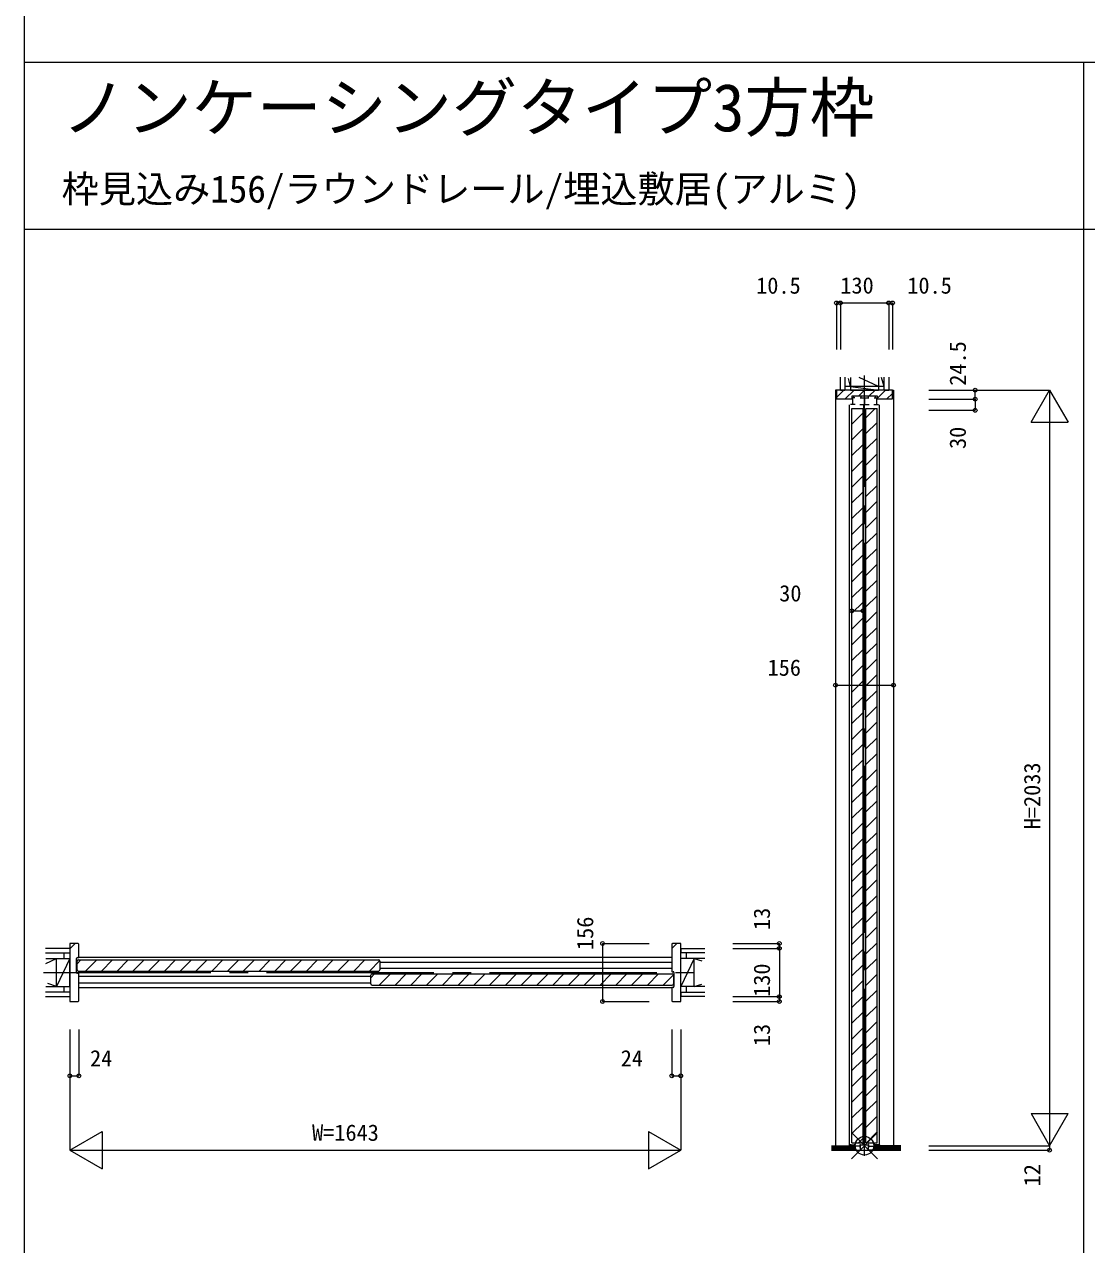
# Model space of a CAD drawing. Units: millimetres, scale not verified. Extents: x -14341 to 14341, y -10000 to 10000.
# Drawn here: x -14341 to -11483, y -6687 to -3404 of the extents above; entities that cross this region are included whole.
import ezdxf
from ezdxf.enums import TextEntityAlignment as Align

# ---------------------------------------------------------------- set-up
doc = ezdxf.new("R2010")
doc.units = ezdxf.units.MM
doc.header["$LTSCALE"] = 50
doc.linetypes.add('CHAIN2', pattern=[12, 9, -1, 1, -1])
for name, color, linetype, lineweight in [('0-0_0', 7, 'Continuous', 9), ('0-2_YKK_ZWAK', 7, 'Continuous', 9), ('0-3_YKK_11', 4, 'Continuous', 18), ('0-4_YKK_12', 4, 'Continuous', 18), ('0-5_YKK_13', 1, 'Continuous', 18), ('0-6_YKK_D', 2, 'Continuous', 18)]:
    doc.layers.add(name, color=color, linetype=linetype, lineweight=lineweight)
doc.layers.add('0-1_USER1', color=7, linetype='Continuous')
doc.styles.add('ＭＳ ゴシック', font='')
doc.styles.get('ＭＳ ゴシック').set_extended_font_data('MS Gothic')

msp = doc.modelspace()

# ---------------------------------------------------------------- linework, layer by layer
at = {"layer": '0-0_0'}
for p, q in [((-14340.51, -10000), (-14340.51, 10000)), ((-14340.51, -3505), (14159.49, -3505)), ((-11490.51, -10000), (-11490.51, -3505)), ((-14340.51, -3955), (14159.49, -3955))]:
    msp.add_line(p, q, dxfattribs=at)
at = {"layer": '0-2_YKK_ZWAK'}
for p, q in [((-12145.63, -4387.5), (-12145.63, -4353.13)), ((-12133.13, -4353.13), (-12133.13, -4387.5)), ((-12118.13, -4377.5), (-12123.88, -4356.03)), ((-12118.13, -4353.32), (-12118.13, -4387.5)), ((-12043.13, -4377.5), (-12094.86, -4353.32)), ((-12043.13, -4353.32), (-12043.13, -4387.5)), ((-12028.13, -4377.5), (-12034.54, -4353.58)), ((-12028.13, -4387.5), (-12028.13, -4353.13)), ((-12015.63, -4353.13), (-12015.63, -4387.5)), ((-12145.63, -4387.5), (-12133.13, -4387.5)), ((-12028.13, -4377.5), (-12133.13, -4377.5)), ((-12118.13, -4377.5), (-12043.13, -4387.5)), ((-12118.13, -4387.5), (-12043.13, -4387.5)), ((-12028.13, -4387.5), (-12015.63, -4387.5)), ((-14218.12, -5889.5), (-14283.49, -5889.5)), ((-14283.49, -5902), (-14218.12, -5902)), ((-14233.12, -5917), (-14233.12, -5902)), ((-12575.12, -5889.5), (-12509.75, -5889.5)), ((-12509.75, -5902), (-12575.12, -5902)), ((-12560.12, -5902), (-12560.12, -5917)), ((-14283.3, -5917), (-14218.12, -5917)), ((-14282.45, -5930.33), (-14254.12, -5917)), ((-14254.12, -5992), (-14254.12, -5917)), ((-14218.12, -5917), (-14254.12, -5992)), ((-12509.94, -5917), (-12575.12, -5917)), ((-12539.12, -5917), (-12575.12, -5992)), ((-12539.12, -5992), (-12539.12, -5917)), ((-12539.12, -5917), (-12518.35, -5922.77)), ((-14218.12, -6007), (-14283.49, -6007)), ((-14283.3, -5992), (-14218.12, -5992)), ((-14254.12, -5992), (-14277.34, -5983.78)), ((-14233.12, -6007), (-14233.12, -5992)), ((-12509.94, -5992), (-12575.12, -5992)), ((-12575.12, -6007), (-12509.75, -6007)), ((-12560.12, -5992), (-12560.12, -6007)), ((-12539.12, -5992), (-12518.35, -5986.23)), ((-14283.49, -6019.5), (-14218.12, -6019.5)), ((-12509.75, -6019.5), (-12575.12, -6019.5)), ((-12169.84, -6423.5), (-12110.63, -6423.5)), ((-12169.84, -6426.5), (-12110.63, -6426.5)), ((-12169.84, -6429.5), (-12110.63, -6429.5)), ((-12169.84, -6432.5), (-11982.74, -6432.5)), ((-12050.63, -6420.5), (-12050.63, -6432.5)), ((-11982.74, -6420.5), (-12050.63, -6420.5)), ((-11982.74, -6423.5), (-12050.63, -6423.5)), ((-11982.74, -6426.5), (-12050.63, -6426.5)), ((-11982.74, -6429.5), (-12050.63, -6429.5))]:
    msp.add_line(p, q, dxfattribs=at)
at = {"layer": '0-2_YKK_ZWAK', "linetype": 'CHAIN2'}
for p, q in [((-12080.63, -6448.16), (-12080.63, -4347.95)), ((-14288.97, -5954.5), (-12505.11, -5954.5))]:
    msp.add_line(p, q, dxfattribs=at)
at = {"layer": '0-2_YKK_ZWAK'}
msp.add_lwpolyline([(-12169.84, -6420.5), (-12110.63, -6420.5), (-12110.63, -6432.5)], dxfattribs=at)
at = {"layer": '0-3_YKK_11'}
for p, q in [((-14218.12, -5890.93), (-14203.7, -5876.5)), ((-14218.12, -5889.5), (-14218.12, -5902)), ((-14194.12, -5913.5), (-14194.12, -5878.5)), ((-12599.12, -5889.74), (-12585.88, -5876.5)), ((-12599.12, -5878.5), (-12599.12, -5951.5)), ((-12575.12, -5889.5), (-12575.12, -5902)), ((-14218.12, -5992), (-14218.12, -5917)), ((-14200.12, -5954.5), (-14200.12, -5916.5)), ((-14198.62, -5930.73), (-14188.39, -5920.5)), ((-14198.62, -5947.2), (-14198.62, -5923.8)), ((-14198.12, -5914.5), (-14195.12, -5914.5)), ((-14195.32, -5920.5), (-13387.42, -5920.5)), ((-14194.12, -5913), (-12599.12, -5913)), ((-14175.97, -5950.5), (-14145.97, -5920.5)), ((-14133.54, -5950.5), (-14103.54, -5920.5)), ((-14091.11, -5950.5), (-14061.11, -5920.5)), ((-14048.69, -5950.5), (-14018.69, -5920.5)), ((-14006.26, -5950.5), (-13976.26, -5920.5)), ((-13963.84, -5950.5), (-13933.84, -5920.5)), ((-13921.41, -5950.5), (-13891.41, -5920.5)), ((-13878.98, -5950.5), (-13848.98, -5920.5)), ((-13836.56, -5950.5), (-13806.56, -5920.5)), ((-13794.13, -5950.5), (-13764.13, -5920.5)), ((-13751.7, -5950.5), (-13721.7, -5920.5)), ((-13709.28, -5950.5), (-13679.28, -5920.5)), ((-13666.85, -5950.5), (-13636.85, -5920.5)), ((-13624.42, -5950.5), (-13594.42, -5920.5)), ((-13582, -5950.5), (-13552, -5920.5)), ((-13539.57, -5950.5), (-13509.57, -5920.5)), ((-13497.15, -5950.5), (-13467.15, -5920.5)), ((-13454.72, -5950.5), (-13424.72, -5920.5)), ((-13412.29, -5950.5), (-13384.36, -5922.57)), ((-13384.12, -5923.8), (-13384.12, -5947.2)), ((-13384.12, -5927), (-12599.12, -5927)), ((-12575.12, -5992), (-12575.12, -5917)), ((-14195.12, -5956.5), (-14198.12, -5956.5)), ((-14195.32, -5950.5), (-13387.42, -5950.5)), ((-14194.12, -6030.5), (-14194.12, -5957.5)), ((-13408.62, -5965), (-14194.12, -5965)), ((-13408.62, -5968.73), (-13398.39, -5958.5)), ((-13408.62, -5985.2), (-13408.62, -5961.8)), ((-13405.32, -5958.5), (-12597.92, -5958.5)), ((-13385.97, -5988.5), (-13355.97, -5958.5)), ((-12599.12, -5944), (-13384.12, -5944)), ((-13343.54, -5988.5), (-13313.54, -5958.5)), ((-13301.11, -5988.5), (-13271.11, -5958.5)), ((-13258.69, -5988.5), (-13228.69, -5958.5)), ((-13216.26, -5988.5), (-13186.26, -5958.5)), ((-13173.84, -5988.5), (-13143.84, -5958.5)), ((-13131.41, -5988.5), (-13101.41, -5958.5)), ((-13088.98, -5988.5), (-13058.98, -5958.5)), ((-13046.56, -5988.5), (-13016.56, -5958.5)), ((-13004.13, -5988.5), (-12974.13, -5958.5)), ((-12961.7, -5988.5), (-12931.7, -5958.5)), ((-12919.28, -5988.5), (-12889.28, -5958.5)), ((-12876.85, -5988.5), (-12846.85, -5958.5)), ((-12834.42, -5988.5), (-12804.42, -5958.5)), ((-12792, -5988.5), (-12762, -5958.5)), ((-12749.57, -5988.5), (-12719.57, -5958.5)), ((-12707.15, -5988.5), (-12677.15, -5958.5)), ((-12664.72, -5988.5), (-12634.72, -5958.5)), ((-12622.29, -5988.5), (-12594.73, -5960.94)), ((-12598.12, -5952.5), (-12595.12, -5952.5)), ((-12594.62, -5961.8), (-12594.62, -5985.2)), ((-12593.12, -5954.5), (-12593.12, -5992.5)), ((-14218.12, -6007), (-14218.12, -6019.5)), ((-14194.12, -5982), (-13408.62, -5982)), ((-12599.12, -5996), (-14194.12, -5996)), ((-13405.32, -5988.5), (-12597.92, -5988.5)), ((-12599.12, -5995.5), (-12599.12, -6030.5)), ((-12595.12, -5994.5), (-12598.12, -5994.5)), ((-12575.12, -6007), (-12575.12, -6019.5))]:
    msp.add_line(p, q, dxfattribs=at)
for points in [[(-14196.12, -5876.5), (-14218.12, -5876.5), (-14218.12, -5901.5)], [(-14218.12, -5901.5), (-14218.12, -6007.5), (-14218.12, -6032.5), (-14196.12, -6032.5)], [(-12575.12, -6007.5), (-12575.12, -5901.5), (-12575.12, -5876.5), (-12597.12, -5876.5)], [(-12597.12, -6032.5), (-12575.12, -6032.5), (-12575.12, -6007.5)]]:
    msp.add_lwpolyline(points, dxfattribs=at)
for centre, radius, start, end in [((-14196.12, -5878.5), 2, 0.00001, 89.99999), ((-12597.12, -5878.5), 2, 90.00001, 179.99999), ((-14198.12, -5916.5), 2, 90.00001, 179.99999), ((-14195.32, -5923.8), 3.3, 90, 180), ((-14195.12, -5913.5), 1, 270.00001, 359.99999), ((-13387.42, -5923.8), 3.3, 0, 90), ((-14198.12, -5954.5), 2, 180.00001, 269.99999), ((-14195.32, -5947.2), 3.3, 180, 270), ((-14195.12, -5957.5), 1, 0.00001, 89.99999), ((-13405.32, -5961.8), 3.3, 90, 180), ((-13387.42, -5947.2), 3.3, 270, 0), ((-12598.12, -5951.5), 1, 180.00001, 269.99999), ((-12597.92, -5961.8), 3.3, 0, 90), ((-12595.12, -5954.5), 2, 0.00001, 89.99999), ((-13405.32, -5985.2), 3.3, 180, 270), ((-12598.12, -5995.5), 1, 90.00001, 179.99999), ((-12597.92, -5985.2), 3.3, 270, 0), ((-12595.12, -5992.5), 2, 270.00001, 359.99999), ((-14196.12, -6030.5), 2, 270.00001, 359.99999), ((-12597.12, -6030.5), 2, 180.00001, 269.99999)]:
    msp.add_arc(centre, radius, start, end, dxfattribs=at)
at = {"layer": '0-4_YKK_12'}
for p, q in [((-12156.13, -4407.3), (-12136.33, -4387.5)), ((-12132.33, -4411.5), (-12108.33, -4387.5)), ((-12095.93, -4403.1), (-12080.33, -4387.5)), ((-12067.93, -4403.1), (-12052.33, -4387.5)), ((-12047.03, -4410.2), (-12024.33, -4387.5)), ((-12020.33, -4411.5), (-12005.13, -4396.3)), ((-12005.13, -4409.5), (-12005.13, -4387.5)), ((-12112.73, -4411.7), (-12122.43, -4411.7)), ((-12120.63, -6418.77), (-12120.63, -4426.88)), ((-12105.83, -4426.7), (-12118.43, -4426.7)), ((-12109.03, -4403.1), (-12090.23, -4403.1)), ((-12109.03, -4408.2), (-12109.03, -4403.1)), ((-12093.43, -4426.7), (-12067.83, -4426.7)), ((-12092.23, -4408.2), (-12069.03, -4408.2)), ((-12090.23, -4403.1), (-12090.23, -4408.2)), ((-12082.63, -6417.5), (-12082.63, -4426.88)), ((-12080.63, -4408.2), (-12080.63, -4426.7)), ((-12071.03, -4403.1), (-12071.03, -4408.2)), ((-12055.43, -4426.7), (-12042.83, -4426.7)), ((-12038.83, -4411.7), (-12048.53, -4411.7)), ((-12040.63, -6418.77), (-12040.63, -4426.88)), ((-12114.63, -4437.5), (-12084.63, -4437.5)), ((-12114.63, -6412.5), (-12114.63, -4437.5)), ((-12114.63, -4478.89), (-12084.63, -4448.89)), ((-12084.63, -6412.5), (-12084.63, -4437.5)), ((-12076.63, -4437.5), (-12046.63, -4437.5)), ((-12076.63, -6412.5), (-12076.63, -4437.5)), ((-12076.63, -4461.92), (-12052.21, -4437.5)), ((-12046.63, -6412.5), (-12046.63, -4437.5)), ((-12114.63, -4521.31), (-12084.63, -4491.31)), ((-12076.63, -4504.34), (-12046.63, -4474.34)), ((-12076.63, -4546.77), (-12046.63, -4516.77)), ((-12114.63, -4563.74), (-12084.63, -4533.74)), ((-12076.63, -4589.19), (-12046.63, -4559.19)), ((-12114.63, -4606.16), (-12084.63, -4576.16)), ((-12114.63, -4648.59), (-12084.63, -4618.59)), ((-12076.63, -4631.62), (-12046.63, -4601.62)), ((-12114.63, -4691.02), (-12084.63, -4661.02)), ((-12076.63, -4674.05), (-12046.63, -4644.05)), ((-12076.63, -4716.47), (-12046.63, -4686.47)), ((-12114.63, -4733.44), (-12084.63, -4703.44)), ((-12114.63, -4775.87), (-12084.63, -4745.87)), ((-12076.63, -4758.9), (-12046.63, -4728.9)), ((-12114.63, -4818.3), (-12084.63, -4788.3)), ((-12076.63, -4801.33), (-12046.63, -4771.33)), ((-12076.63, -4843.75), (-12046.63, -4813.75)), ((-12114.63, -4860.72), (-12084.63, -4830.72)), ((-12076.63, -4886.18), (-12046.63, -4856.18)), ((-12114.63, -4903.15), (-12084.63, -4873.15)), ((-12114.63, -4945.58), (-12084.63, -4915.58)), ((-12076.63, -4928.61), (-12046.63, -4898.61)), ((-12076.63, -4971.03), (-12046.63, -4941.03)), ((-12114.63, -4988), (-12084.63, -4958)), ((-12076.63, -5013.46), (-12046.63, -4983.46)), ((-12114.63, -5030.43), (-12084.63, -5000.43)), ((-12114.63, -5072.86), (-12084.63, -5042.86)), ((-12076.63, -5055.88), (-12046.63, -5025.88)), ((-12114.63, -5115.28), (-12084.63, -5085.28)), ((-12076.63, -5098.31), (-12046.63, -5068.31)), ((-12076.63, -5140.74), (-12046.63, -5110.74)), ((-12114.63, -5157.71), (-12084.63, -5127.71)), ((-12076.63, -5183.16), (-12046.63, -5153.16)), ((-12114.63, -5200.13), (-12084.63, -5170.13)), ((-12114.63, -5242.56), (-12084.63, -5212.56)), ((-12076.63, -5225.59), (-12046.63, -5195.59)), ((-12076.63, -5268.02), (-12046.63, -5238.02)), ((-12114.63, -5284.99), (-12084.63, -5254.99)), ((-12076.63, -5310.44), (-12046.63, -5280.44)), ((-12114.63, -5327.41), (-12084.63, -5297.41)), ((-12114.63, -5369.84), (-12084.63, -5339.84)), ((-12076.63, -5352.87), (-12046.63, -5322.87)), ((-12114.63, -5412.27), (-12084.63, -5382.27)), ((-12076.63, -5395.3), (-12046.63, -5365.3)), ((-12076.63, -5437.72), (-12046.63, -5407.72)), ((-12114.63, -5454.69), (-12084.63, -5424.69)), ((-12114.63, -5497.12), (-12084.63, -5467.12)), ((-12076.63, -5480.15), (-12046.63, -5450.15)), ((-12114.63, -5539.55), (-12084.63, -5509.55)), ((-12076.63, -5522.58), (-12046.63, -5492.58)), ((-12076.63, -5565), (-12046.63, -5535)), ((-12114.63, -5581.97), (-12084.63, -5551.97)), ((-12076.63, -5607.43), (-12046.63, -5577.43)), ((-12114.63, -5624.4), (-12084.63, -5594.4)), ((-12114.63, -5666.83), (-12084.63, -5636.83)), ((-12076.63, -5649.85), (-12046.63, -5619.85)), ((-12114.63, -5709.25), (-12084.63, -5679.25)), ((-12076.63, -5692.28), (-12046.63, -5662.28)), ((-12076.63, -5734.71), (-12046.63, -5704.71)), ((-12114.63, -5751.68), (-12084.63, -5721.68)), ((-12114.63, -5794.1), (-12084.63, -5764.1)), ((-12076.63, -5777.13), (-12046.63, -5747.13)), ((-12114.63, -5836.53), (-12084.63, -5806.53)), ((-12076.63, -5819.56), (-12046.63, -5789.56)), ((-12076.63, -5861.99), (-12046.63, -5831.99)), ((-12114.63, -5878.96), (-12084.63, -5848.96)), ((-12076.63, -5904.41), (-12046.63, -5874.41)), ((-12114.63, -5921.38), (-12084.63, -5891.38)), ((-12114.63, -5963.81), (-12084.63, -5933.81)), ((-12076.63, -5946.84), (-12046.63, -5916.84)), ((-12076.63, -5989.27), (-12046.63, -5959.27)), ((-12114.63, -6006.24), (-12084.63, -5976.24)), ((-12076.63, -6031.69), (-12046.63, -6001.69)), ((-12114.63, -6048.66), (-12084.63, -6018.66)), ((-12114.63, -6091.09), (-12084.63, -6061.09)), ((-12076.63, -6074.12), (-12046.63, -6044.12)), ((-12114.63, -6133.52), (-12084.63, -6103.52)), ((-12076.63, -6116.55), (-12046.63, -6086.55)), ((-12076.63, -6158.97), (-12046.63, -6128.97)), ((-12114.63, -6175.94), (-12084.63, -6145.94)), ((-12076.63, -6201.4), (-12046.63, -6171.4)), ((-12114.63, -6218.37), (-12084.63, -6188.37)), ((-12114.63, -6260.79), (-12084.63, -6230.79)), ((-12076.63, -6243.82), (-12046.63, -6213.82)), ((-12076.63, -6286.25), (-12046.63, -6256.25)), ((-12114.63, -6303.22), (-12084.63, -6273.22)), ((-12076.63, -6328.68), (-12046.63, -6298.68)), ((-12114.63, -6345.65), (-12084.63, -6315.65)), ((-12114.63, -6388.07), (-12084.63, -6358.07)), ((-12076.63, -6371.1), (-12046.63, -6341.1)), ((-12096.62, -6412.5), (-12084.63, -6400.5)), ((-12075.59, -6412.5), (-12046.63, -6383.53)), ((-12122.13, -6420.3), (-12122.13, -6419.7)), ((-12116.13, -6417.7), (-12107.93, -6417.7)), ((-12114.63, -6412.5), (-12084.63, -6412.5)), ((-12092.63, -6422), (-12106.63, -6422)), ((-12105.63, -6420.5), (-12105.63, -6420.14)), ((-12076.63, -6412.5), (-12046.63, -6412.5)), ((-12068.63, -6422), (-12054.63, -6422)), ((-12040.63, -6420.5), (-12040.63, -6420.14)), ((-12039.13, -6420.3), (-12039.13, -6419.7))]:
    msp.add_line(p, q, dxfattribs=at)
for points in [[(-12156.13, -4387.5), (-12158.63, -4387.5), (-12158.63, -6420.5)], [(-12005.13, -4387.5), (-12156.13, -4387.5), (-12156.13, -4409.5)], [(-12005.13, -4387.5), (-12002.63, -4387.5), (-12002.63, -6420.3)], [(-12154.13, -4411.5), (-12114.73, -4411.5), (-12114.23, -4411), (-12114.23, -4403.1), (-12047.03, -4403.1), (-12047.03, -4411), (-12046.53, -4411.5), (-12007.13, -4411.5)], [(-12107.03, -4408.2), (-12112.73, -4408.2), (-12112.73, -4426.7)], [(-12071.03, -4403.1), (-12052.23, -4403.1), (-12052.23, -4408.2)], [(-12054.23, -4408.2), (-12048.53, -4408.2), (-12048.53, -4426.7)], [(-12116.13, -6417.7), (-12107.93, -6417.7), (-12107.93, -6432.5), (-12091.33, -6432.5), (-12091.33, -6417.7), (-12069.93, -6417.7)], [(-12108.08, -6417.5), (-12106.63, -6417.5), (-12106.63, -6425.5)], [(-12092.63, -6425.5), (-12092.63, -6417.5), (-12091.17, -6417.5)], [(-12068.63, -6425.5), (-12068.63, -6417.5), (-12070.08, -6417.5)], [(-12045.13, -6417.7), (-12053.33, -6417.7), (-12053.33, -6432.5), (-12069.93, -6432.5), (-12069.93, -6417.7)], [(-12053.17, -6417.5), (-12054.63, -6417.5), (-12054.63, -6425.5)]]:
    msp.add_lwpolyline(points, dxfattribs=at)
for centre, radius, start, end in [((-12154.13, -4409.5), 2, 180.00001, 269.99999), ((-12007.13, -4409.5), 2, 270.00001, 359.99999), ((-12116.13, -6427.7), 10, 90, 126.86989), ((-12045.13, -6427.7), 10, 53.13011, 90)]:
    msp.add_arc(centre, radius, start, end, dxfattribs=at)
at = {"layer": '0-5_YKK_13'}
for p, q in [((-12115.98, -6455.86), (-12045.27, -6385.14)), ((-12115.98, -6385.14), (-12045.27, -6455.86))]:
    msp.add_line(p, q, dxfattribs=at)
msp.add_circle((-12080.63, -6420.5), 25, dxfattribs=at)
at = {"layer": '0-6_YKK_D'}
for p, q in [((-12156.13, -4153.13), (-12156.13, -4278.13)), ((-12145.63, -4153.13), (-12156.13, -4153.13)), ((-12145.63, -4153.13), (-12145.63, -4278.13)), ((-12145.63, -4153.13), (-12015.63, -4153.13)), ((-12015.63, -4153.13), (-12015.63, -4278.13)), ((-12015.63, -4153.13), (-12005.13, -4153.13)), ((-12005.13, -4153.13), (-12005.13, -4278.13)), ((-11907.74, -4387.5), (-11582.74, -4387.5)), ((-11632.74, -4474.1), (-11582.74, -4387.5)), ((-11582.74, -4387.5), (-11532.74, -4474.1)), ((-11582.74, -4387.5), (-11582.74, -6420.5)), ((-11782.74, -4412), (-11782.74, -4442)), ((-11907.74, -4442), (-11782.74, -4442)), ((-11632.74, -4474.1), (-11532.74, -4474.1)), ((-12114.63, -4981.39), (-12084.63, -4981.39)), ((-12158.63, -5181.39), (-12002.63, -5181.39)), ((-12785.12, -5876.5), (-12660.12, -5876.5)), ((-12785.12, -5876.5), (-12785.12, -6032.5)), ((-12434.75, -5876.5), (-12309.75, -5876.5)), ((-12434.75, -5889.5), (-12309.75, -5889.5)), ((-12309.75, -5889.5), (-12309.75, -5876.5)), ((-12309.75, -5889.5), (-12309.75, -6019.5)), ((-12785.12, -6032.5), (-12660.12, -6032.5)), ((-12434.75, -6019.5), (-12309.75, -6019.5)), ((-12434.75, -6032.5), (-12309.75, -6032.5)), ((-12309.75, -6019.5), (-12309.75, -6032.5)), ((-14218.12, -6107.5), (-14218.12, -6432.5)), ((-14194.12, -6107.5), (-14194.12, -6232.5)), ((-12575.12, -6107.5), (-12575.12, -6432.5)), ((-14218.12, -6232.5), (-14194.12, -6232.5)), ((-11632.74, -6333.9), (-11532.74, -6333.9)), ((-11632.74, -6333.9), (-11582.74, -6420.5)), ((-11582.74, -6420.5), (-11532.74, -6333.9)), ((-14218.12, -6432.5), (-14131.52, -6382.5)), ((-14131.52, -6382.5), (-14131.52, -6482.5)), ((-12661.72, -6382.5), (-12661.72, -6482.5)), ((-12661.72, -6382.5), (-12575.12, -6432.5)), ((-14218.12, -6432.5), (-14131.52, -6482.5)), ((-14218.12, -6432.5), (-12575.12, -6432.5)), ((-12661.72, -6482.5), (-12575.12, -6432.5)), ((-11907.74, -6420.5), (-11582.74, -6420.5)), ((-11907.74, -6432.5), (-11582.74, -6432.5)), ((-11582.74, -6420.5), (-11582.74, -6432.5))]:
    msp.add_line(p, q, dxfattribs=at)
for points in [[(-11907.74, -4412), (-11782.74, -4412), (-11782.74, -4387.5)], [(-12599.12, -6107.5), (-12599.12, -6232.5), (-12575.12, -6232.5)]]:
    msp.add_lwpolyline(points, dxfattribs=at)
for centre in [(-12156.13, -4153.13), (-12145.63, -4153.13), (-12015.63, -4153.13), (-12005.13, -4153.13), (-11782.74, -4387.5), (-11782.74, -4412), (-11782.74, -4442), (-12114.63, -4981.39), (-12084.63, -4981.39), (-12158.63, -5181.39), (-12002.63, -5181.39), (-12785.12, -5876.5), (-12309.75, -5876.5), (-12309.75, -5889.5), (-12785.12, -6032.5), (-12309.75, -6019.5), (-12309.75, -6032.5), (-14218.12, -6232.5), (-14194.12, -6232.5), (-12599.12, -6232.5), (-12575.12, -6232.5), (-11582.74, -6432.5)]:
    msp.add_circle(centre, 5, dxfattribs=at)

# ---------------------------------------------------------------- texts
at = {"layer": '0-1_USER1', "style": 'ＭＳ ゴシック'}
for s, height, p in [('ノンケーシングタイプ3方枠', 128.3, (-14240.51, -3730)), ('枠見込み156/ラウンドレール/埋込敷居(アルミ)', 73.31, (-14240.51, -3905))]:
    msp.add_text(s, height=height, dxfattribs=at).set_placement(p, align=Align.BOTTOM_LEFT)
at = {"layer": '0-6_YKK_D', "style": 'ＭＳ ゴシック'}
for s, p in [('10.5', (-12372.06, -4141.39)), ('130', (-12145.63, -4141.13)), ('10.5', (-11965.45, -4141.29)), ('30', (-12310.05, -4969.39)), ('156', (-12341.34, -5169.39)), ('24', (-14163.88, -6220.5)), ('24', (-12736.41, -6220.5)), ('W=1643', (-13566.62, -6420.5))]:
    msp.add_text(s, height=43.99, dxfattribs=at).set_placement(p, align=Align.BOTTOM_LEFT)
for s, p in [('24.5', (-11794.74, -4375.75)), ('30', (-11794.74, -4545.97)), ('H=2033', (-11594.74, -5569)), ('156', (-12797.12, -5893.91)), ('13', (-12321.75, -5840.1)), ('130', (-12321.75, -6020.03)), ('13', (-12321.75, -6152.5)), ('12', (-11594.56, -6529.8))]:
    msp.add_text(s, height=43.99, rotation=90, dxfattribs=at).set_placement(p, align=Align.BOTTOM_LEFT)

doc.saveas('drawing.dxf')
